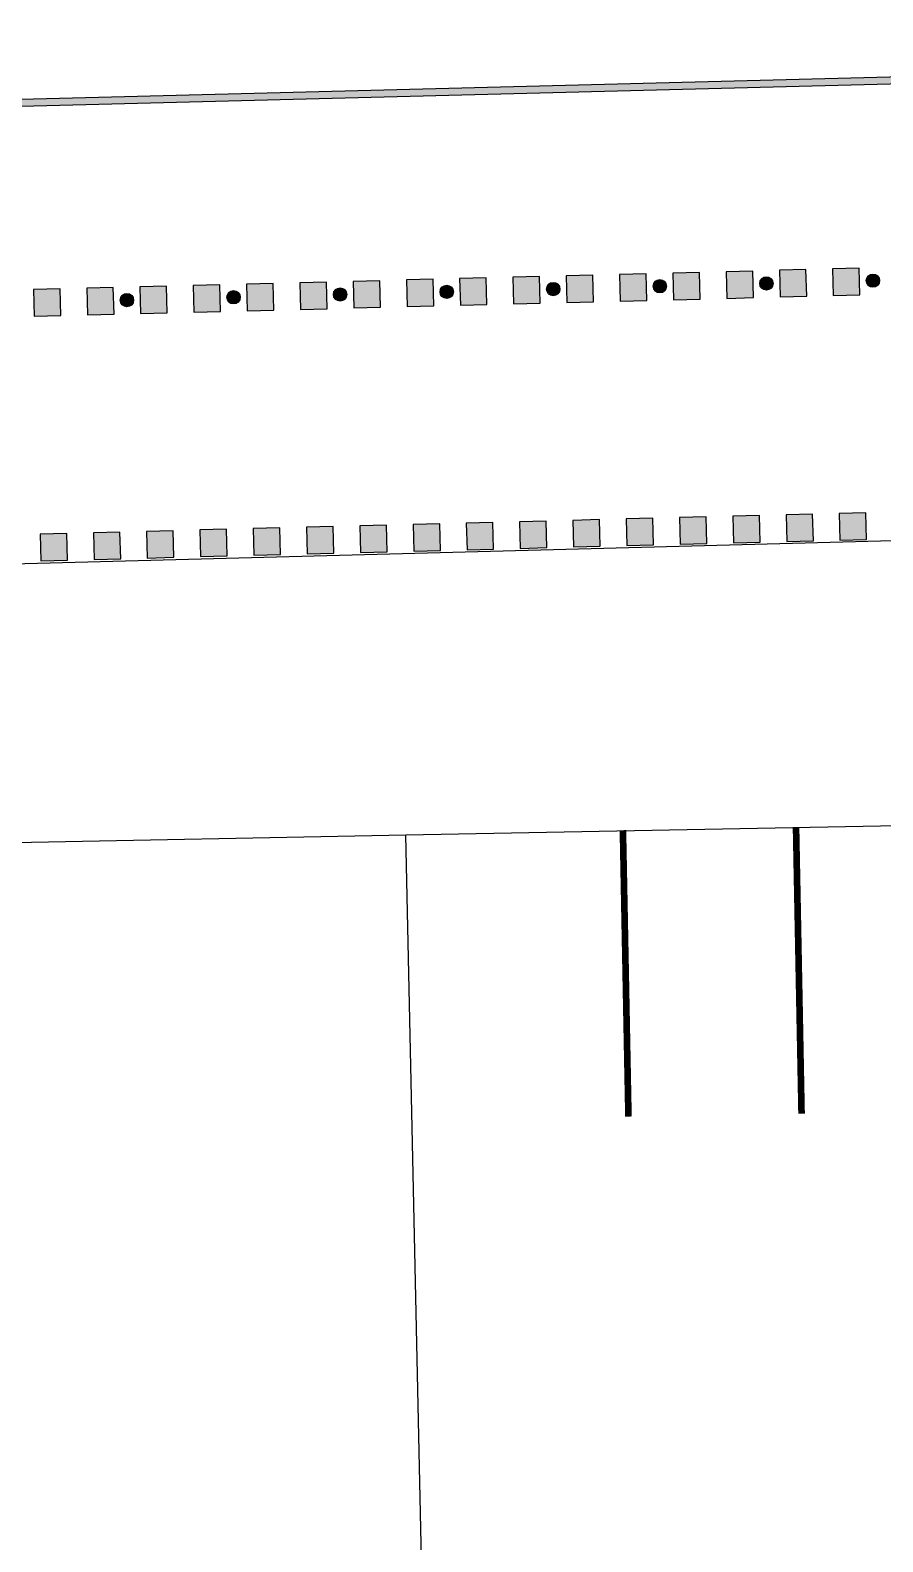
# Model space of a CAD drawing. Header units: metres. Extents: x 668617 to 675126, y 2286318 to 2293677.
# Drawn here: x 670013.17 to 670025.96, y 2287209.46 to 2287232.15 of the extents above; entities that cross this region are included whole.
import ezdxf

# ---------------------------------------------------------------- set-up
doc = ezdxf.new("R2010")
doc.units = ezdxf.units.M
doc.header["$MEASUREMENT"] = 0
for name, color, linetype in [('DMTG-B-CuadrosVerdes', 94, 'Continuous'), ('DMTG-M-VIALETON', 92, 'Continuous'), ('DMTG-PB-BANQUETAS', 251, 'Continuous'), ('DMTG-PB-LOTIFICACION', 253, 'Continuous'), ('DMTG-SH-LINEA BLANCA', 252, 'Continuous'), ('DMTG-SH-LINEA DISCONTINUA', 252, 'Continuous')]:
    doc.layers.add(name, color=color, linetype=linetype)

# ---------------------------------------------------------------- blocks, each defined once
blk = doc.blocks.new('*U181')
h = blk.add_hatch(color=256)
h.dxf.hatch_style = 1
h.paths.add_polyline_path([(27.995, 3.672), (28.395, 3.672), (28.395, 4.072), (27.995, 4.072)])
h = blk.add_hatch(color=256)
h.dxf.hatch_style = 1
h.paths.add_polyline_path([(27.995, 3.672), (28.395, 3.672), (28.395, 4.072), (27.995, 4.072)])
h = blk.add_hatch(color=256)
h.dxf.hatch_style = 1
h.paths.add_polyline_path([(28.795, 3.672), (29.195, 3.672), (29.195, 4.072), (28.795, 4.072)])
h = blk.add_hatch(color=256)
h.dxf.hatch_style = 1
h.paths.add_polyline_path([(28.795, 3.672), (29.195, 3.672), (29.195, 4.072), (28.795, 4.072)])
h = blk.add_hatch(color=256)
h.dxf.hatch_style = 1
h.paths.add_polyline_path([(29.595, 3.672), (29.995, 3.672), (29.995, 4.072), (29.595, 4.072)])
h = blk.add_hatch(color=256)
h.dxf.hatch_style = 1
h.paths.add_polyline_path([(29.595, 3.672), (29.995, 3.672), (29.995, 4.072), (29.595, 4.072)])
h = blk.add_hatch(color=256)
h.dxf.hatch_style = 1
h.paths.add_polyline_path([(30.395, 3.672), (30.795, 3.672), (30.795, 4.072), (30.395, 4.072)])
h = blk.add_hatch(color=256)
h.dxf.hatch_style = 1
h.paths.add_polyline_path([(30.395, 3.672), (30.795, 3.672), (30.795, 4.072), (30.395, 4.072)])
h = blk.add_hatch(color=256)
h.dxf.hatch_style = 1
h.paths.add_polyline_path([(31.195, 3.672), (31.595, 3.672), (31.595, 4.072), (31.195, 4.072)])
h = blk.add_hatch(color=256)
h.dxf.hatch_style = 1
h.paths.add_polyline_path([(31.195, 3.672), (31.595, 3.672), (31.595, 4.072), (31.195, 4.072)])
h = blk.add_hatch(color=256)
h.dxf.hatch_style = 1
h.paths.add_polyline_path([(31.995, 3.672), (32.395, 3.672), (32.395, 4.072), (31.995, 4.072)])
h = blk.add_hatch(color=256)
h.dxf.hatch_style = 1
h.paths.add_polyline_path([(31.995, 3.672), (32.395, 3.672), (32.395, 4.072), (31.995, 4.072)])
h = blk.add_hatch(color=256)
h.dxf.hatch_style = 1
h.paths.add_polyline_path([(32.795, 3.672), (33.195, 3.672), (33.195, 4.072), (32.795, 4.072)])
h = blk.add_hatch(color=256)
h.dxf.hatch_style = 1
h.paths.add_polyline_path([(32.795, 3.672), (33.195, 3.672), (33.195, 4.072), (32.795, 4.072)])
h = blk.add_hatch(color=256)
h.dxf.hatch_style = 1
h.paths.add_polyline_path([(33.595, 3.672), (33.995, 3.672), (33.995, 4.072), (33.595, 4.072)])
h = blk.add_hatch(color=256)
h.dxf.hatch_style = 1
h.paths.add_polyline_path([(33.595, 3.672), (33.995, 3.672), (33.995, 4.072), (33.595, 4.072)])
h = blk.add_hatch(color=256)
h.dxf.hatch_style = 1
h.paths.add_polyline_path([(34.395, 3.672), (34.795, 3.672), (34.795, 4.072), (34.395, 4.072)])
h = blk.add_hatch(color=256)
h.dxf.hatch_style = 1
h.paths.add_polyline_path([(34.395, 3.672), (34.795, 3.672), (34.795, 4.072), (34.395, 4.072)])
h = blk.add_hatch(color=256)
h.dxf.hatch_style = 1
h.paths.add_polyline_path([(35.195, 3.672), (35.595, 3.672), (35.595, 4.072), (35.195, 4.072)])
h = blk.add_hatch(color=256)
h.dxf.hatch_style = 1
h.paths.add_polyline_path([(35.195, 3.672), (35.595, 3.672), (35.595, 4.072), (35.195, 4.072)])
h = blk.add_hatch(color=256)
h.dxf.hatch_style = 1
h.paths.add_polyline_path([(35.995, 3.672), (36.395, 3.672), (36.395, 4.072), (35.995, 4.072)])
h = blk.add_hatch(color=256)
h.dxf.hatch_style = 1
h.paths.add_polyline_path([(35.995, 3.672), (36.395, 3.672), (36.395, 4.072), (35.995, 4.072)])
h = blk.add_hatch(color=256)
h.dxf.hatch_style = 1
h.paths.add_polyline_path([(36.795, 3.672), (37.195, 3.672), (37.195, 4.072), (36.795, 4.072)])
h = blk.add_hatch(color=256)
h.dxf.hatch_style = 1
h.paths.add_polyline_path([(36.795, 3.672), (37.195, 3.672), (37.195, 4.072), (36.795, 4.072)])
h = blk.add_hatch(color=256)
h.dxf.hatch_style = 1
h.paths.add_polyline_path([(37.595, 3.672), (37.995, 3.672), (37.995, 4.072), (37.595, 4.072)])
h = blk.add_hatch(color=256)
h.dxf.hatch_style = 1
h.paths.add_polyline_path([(37.595, 3.672), (37.995, 3.672), (37.995, 4.072), (37.595, 4.072)])
h = blk.add_hatch(color=256)
h.dxf.hatch_style = 1
h.paths.add_polyline_path([(38.395, 3.672), (38.795, 3.672), (38.795, 4.072), (38.395, 4.072)])
h = blk.add_hatch(color=256)
h.dxf.hatch_style = 1
h.paths.add_polyline_path([(38.395, 3.672), (38.795, 3.672), (38.795, 4.072), (38.395, 4.072)])
h = blk.add_hatch(color=256)
h.dxf.hatch_style = 1
h.paths.add_polyline_path([(39.195, 3.672), (39.595, 3.672), (39.595, 4.072), (39.195, 4.072)])
h = blk.add_hatch(color=256)
h.dxf.hatch_style = 1
h.paths.add_polyline_path([(39.195, 3.672), (39.595, 3.672), (39.595, 4.072), (39.195, 4.072)])
h = blk.add_hatch(color=256)
h.dxf.hatch_style = 1
h.paths.add_polyline_path([(39.995, 3.672), (40.395, 3.672), (40.395, 4.072), (39.995, 4.072)])
h = blk.add_hatch(color=256)
h.dxf.hatch_style = 1
h.paths.add_polyline_path([(39.995, 3.672), (40.395, 3.672), (40.395, 4.072), (39.995, 4.072)])
h = blk.add_hatch(color=256)
h.dxf.hatch_style = 1
h.paths.add_polyline_path([(28, 0), (28.4, 0), (28.4, 0.4), (28, 0.4)])
h = blk.add_hatch(color=256)
h.dxf.hatch_style = 1
h.paths.add_polyline_path([(28, 0), (28.4, 0), (28.4, 0.4), (28, 0.4)])
h = blk.add_hatch(color=256)
h.dxf.hatch_style = 1
h.paths.add_polyline_path([(28.8, 0), (29.2, 0), (29.2, 0.4), (28.8, 0.4)])
h = blk.add_hatch(color=256)
h.dxf.hatch_style = 1
h.paths.add_polyline_path([(28.8, 0), (29.2, 0), (29.2, 0.4), (28.8, 0.4)])
h = blk.add_hatch(color=256)
h.dxf.hatch_style = 1
h.paths.add_polyline_path([(29.6, 0), (30, 0), (30, 0.4), (29.6, 0.4)])
h = blk.add_hatch(color=256)
h.dxf.hatch_style = 1
h.paths.add_polyline_path([(29.6, 0), (30, 0), (30, 0.4), (29.6, 0.4)])
h = blk.add_hatch(color=256)
h.dxf.hatch_style = 1
h.paths.add_polyline_path([(30.4, 0), (30.8, 0), (30.8, 0.4), (30.4, 0.4)])
h = blk.add_hatch(color=256)
h.dxf.hatch_style = 1
h.paths.add_polyline_path([(30.4, 0), (30.8, 0), (30.8, 0.4), (30.4, 0.4)])
h = blk.add_hatch(color=256)
h.dxf.hatch_style = 1
h.paths.add_polyline_path([(31.2, 0), (31.6, 0), (31.6, 0.4), (31.2, 0.4)])
h = blk.add_hatch(color=256)
h.dxf.hatch_style = 1
h.paths.add_polyline_path([(31.2, 0), (31.6, 0), (31.6, 0.4), (31.2, 0.4)])
h = blk.add_hatch(color=256)
h.dxf.hatch_style = 1
h.paths.add_polyline_path([(32, 0), (32.4, 0), (32.4, 0.4), (32, 0.4)])
h = blk.add_hatch(color=256)
h.dxf.hatch_style = 1
h.paths.add_polyline_path([(32, 0), (32.4, 0), (32.4, 0.4), (32, 0.4)])
h = blk.add_hatch(color=256)
h.dxf.hatch_style = 1
h.paths.add_polyline_path([(32.8, 0), (33.2, 0), (33.2, 0.4), (32.8, 0.4)])
h = blk.add_hatch(color=256)
h.dxf.hatch_style = 1
h.paths.add_polyline_path([(32.8, 0), (33.2, 0), (33.2, 0.4), (32.8, 0.4)])
h = blk.add_hatch(color=256)
h.dxf.hatch_style = 1
h.paths.add_polyline_path([(33.6, 0), (34, 0), (34, 0.4), (33.6, 0.4)])
h = blk.add_hatch(color=256)
h.dxf.hatch_style = 1
h.paths.add_polyline_path([(33.6, 0), (34, 0), (34, 0.4), (33.6, 0.4)])
h = blk.add_hatch(color=256)
h.dxf.hatch_style = 1
h.paths.add_polyline_path([(34.4, 0), (34.8, 0), (34.8, 0.4), (34.4, 0.4)])
h = blk.add_hatch(color=256)
h.dxf.hatch_style = 1
h.paths.add_polyline_path([(34.4, 0), (34.8, 0), (34.8, 0.4), (34.4, 0.4)])
h = blk.add_hatch(color=256)
h.dxf.hatch_style = 1
h.paths.add_polyline_path([(35.2, 0), (35.6, 0), (35.6, 0.4), (35.2, 0.4)])
h = blk.add_hatch(color=256)
h.dxf.hatch_style = 1
h.paths.add_polyline_path([(35.2, 0), (35.6, 0), (35.6, 0.4), (35.2, 0.4)])
h = blk.add_hatch(color=256)
h.dxf.hatch_style = 1
h.paths.add_polyline_path([(36, 0), (36.4, 0), (36.4, 0.4), (36, 0.4)])
h = blk.add_hatch(color=256)
h.dxf.hatch_style = 1
h.paths.add_polyline_path([(36, 0), (36.4, 0), (36.4, 0.4), (36, 0.4)])
h = blk.add_hatch(color=256)
h.dxf.hatch_style = 1
h.paths.add_polyline_path([(36.8, 0), (37.2, 0), (37.2, 0.4), (36.8, 0.4)])
h = blk.add_hatch(color=256)
h.dxf.hatch_style = 1
h.paths.add_polyline_path([(36.8, 0), (37.2, 0), (37.2, 0.4), (36.8, 0.4)])
h = blk.add_hatch(color=256)
h.dxf.hatch_style = 1
h.paths.add_polyline_path([(37.6, 0), (38, 0), (38, 0.4), (37.6, 0.4)])
h = blk.add_hatch(color=256)
h.dxf.hatch_style = 1
h.paths.add_polyline_path([(37.6, 0), (38, 0), (38, 0.4), (37.6, 0.4)])
h = blk.add_hatch(color=256)
h.dxf.hatch_style = 1
h.paths.add_polyline_path([(38.4, 0), (38.8, 0), (38.8, 0.4), (38.4, 0.4)])
h = blk.add_hatch(color=256)
h.dxf.hatch_style = 1
h.paths.add_polyline_path([(38.4, 0), (38.8, 0), (38.8, 0.4), (38.4, 0.4)])
h = blk.add_hatch(color=256)
h.dxf.hatch_style = 1
h.paths.add_polyline_path([(39.2, 0), (39.6, 0), (39.6, 0.4), (39.2, 0.4)])
h = blk.add_hatch(color=256)
h.dxf.hatch_style = 1
h.paths.add_polyline_path([(39.2, 0), (39.6, 0), (39.6, 0.4), (39.2, 0.4)])
h = blk.add_hatch(color=256)
h.dxf.hatch_style = 1
h.paths.add_polyline_path([(40, 0), (40.4, 0), (40.4, 0.4), (40, 0.4)])
h = blk.add_hatch(color=256)
h.dxf.hatch_style = 1
h.paths.add_polyline_path([(40, 0), (40.4, 0), (40.4, 0.4), (40, 0.4)])
for points in [[(27.995, 3.672), (28.395, 3.672), (28.395, 4.072), (27.995, 4.072)], [(27.995, 3.672), (28.395, 3.672), (28.395, 4.072), (27.995, 4.072)], [(28.795, 3.672), (29.195, 3.672), (29.195, 4.072), (28.795, 4.072)], [(28.795, 3.672), (29.195, 3.672), (29.195, 4.072), (28.795, 4.072)], [(29.595, 3.672), (29.995, 3.672), (29.995, 4.072), (29.595, 4.072)], [(29.595, 3.672), (29.995, 3.672), (29.995, 4.072), (29.595, 4.072)], [(30.395, 3.672), (30.795, 3.672), (30.795, 4.072), (30.395, 4.072)], [(30.395, 3.672), (30.795, 3.672), (30.795, 4.072), (30.395, 4.072)], [(31.195, 3.672), (31.595, 3.672), (31.595, 4.072), (31.195, 4.072)], [(31.195, 3.672), (31.595, 3.672), (31.595, 4.072), (31.195, 4.072)], [(31.995, 3.672), (32.395, 3.672), (32.395, 4.072), (31.995, 4.072)], [(31.995, 3.672), (32.395, 3.672), (32.395, 4.072), (31.995, 4.072)], [(32.795, 3.672), (33.195, 3.672), (33.195, 4.072), (32.795, 4.072)], [(32.795, 3.672), (33.195, 3.672), (33.195, 4.072), (32.795, 4.072)], [(33.595, 3.672), (33.995, 3.672), (33.995, 4.072), (33.595, 4.072)], [(33.595, 3.672), (33.995, 3.672), (33.995, 4.072), (33.595, 4.072)], [(34.395, 3.672), (34.795, 3.672), (34.795, 4.072), (34.395, 4.072)], [(34.395, 3.672), (34.795, 3.672), (34.795, 4.072), (34.395, 4.072)], [(35.195, 3.672), (35.595, 3.672), (35.595, 4.072), (35.195, 4.072)], [(35.195, 3.672), (35.595, 3.672), (35.595, 4.072), (35.195, 4.072)], [(35.995, 3.672), (36.395, 3.672), (36.395, 4.072), (35.995, 4.072)], [(35.995, 3.672), (36.395, 3.672), (36.395, 4.072), (35.995, 4.072)], [(36.795, 3.672), (37.195, 3.672), (37.195, 4.072), (36.795, 4.072)], [(36.795, 3.672), (37.195, 3.672), (37.195, 4.072), (36.795, 4.072)], [(37.595, 3.672), (37.995, 3.672), (37.995, 4.072), (37.595, 4.072)], [(37.595, 3.672), (37.995, 3.672), (37.995, 4.072), (37.595, 4.072)], [(38.395, 3.672), (38.795, 3.672), (38.795, 4.072), (38.395, 4.072)], [(38.395, 3.672), (38.795, 3.672), (38.795, 4.072), (38.395, 4.072)], [(39.195, 3.672), (39.595, 3.672), (39.595, 4.072), (39.195, 4.072)], [(39.195, 3.672), (39.595, 3.672), (39.595, 4.072), (39.195, 4.072)], [(39.995, 3.672), (40.395, 3.672), (40.395, 4.072), (39.995, 4.072)], [(39.995, 3.672), (40.395, 3.672), (40.395, 4.072), (39.995, 4.072)], [(28, 0), (28.4, 0), (28.4, 0.4), (28, 0.4)], [(28, 0), (28.4, 0), (28.4, 0.4), (28, 0.4)], [(28.8, 0), (29.2, 0), (29.2, 0.4), (28.8, 0.4)], [(28.8, 0), (29.2, 0), (29.2, 0.4), (28.8, 0.4)], [(29.6, 0), (30, 0), (30, 0.4), (29.6, 0.4)], [(29.6, 0), (30, 0), (30, 0.4), (29.6, 0.4)], [(30.4, 0), (30.8, 0), (30.8, 0.4), (30.4, 0.4)], [(30.4, 0), (30.8, 0), (30.8, 0.4), (30.4, 0.4)], [(31.2, 0), (31.6, 0), (31.6, 0.4), (31.2, 0.4)], [(31.2, 0), (31.6, 0), (31.6, 0.4), (31.2, 0.4)], [(32, 0), (32.4, 0), (32.4, 0.4), (32, 0.4)], [(32, 0), (32.4, 0), (32.4, 0.4), (32, 0.4)], [(32.8, 0), (33.2, 0), (33.2, 0.4), (32.8, 0.4)], [(32.8, 0), (33.2, 0), (33.2, 0.4), (32.8, 0.4)], [(33.6, 0), (34, 0), (34, 0.4), (33.6, 0.4)], [(33.6, 0), (34, 0), (34, 0.4), (33.6, 0.4)], [(34.4, 0), (34.8, 0), (34.8, 0.4), (34.4, 0.4)], [(34.4, 0), (34.8, 0), (34.8, 0.4), (34.4, 0.4)], [(35.2, 0), (35.6, 0), (35.6, 0.4), (35.2, 0.4)], [(35.2, 0), (35.6, 0), (35.6, 0.4), (35.2, 0.4)], [(36, 0), (36.4, 0), (36.4, 0.4), (36, 0.4)], [(36, 0), (36.4, 0), (36.4, 0.4), (36, 0.4)], [(36.8, 0), (37.2, 0), (37.2, 0.4), (36.8, 0.4)], [(36.8, 0), (37.2, 0), (37.2, 0.4), (36.8, 0.4)], [(37.6, 0), (38, 0), (38, 0.4), (37.6, 0.4)], [(37.6, 0), (38, 0), (38, 0.4), (37.6, 0.4)], [(38.4, 0), (38.8, 0), (38.8, 0.4), (38.4, 0.4)], [(38.4, 0), (38.8, 0), (38.8, 0.4), (38.4, 0.4)], [(39.2, 0), (39.6, 0), (39.6, 0.4), (39.2, 0.4)], [(39.2, 0), (39.6, 0), (39.6, 0.4), (39.2, 0.4)], [(40, 0), (40.4, 0), (40.4, 0.4), (40, 0.4)], [(40, 0), (40.4, 0), (40.4, 0.4), (40, 0.4)]]:
    blk.add_lwpolyline(points, close=True)
blk = doc.blocks.new('*U156')
blk.add_hatch(color=252).paths.add_polyline_path([(0.001, -0.05), (44.99, 1.032), (44.988, 1.132), (-0.001, 0.05)])
blk.add_lwpolyline([(0.001, -0.05), (44.99, 1.032), (44.988, 1.132), (-0.001, 0.05)], close=True)
blk = doc.blocks.new('*U182')
at = {"true_color": 0x58ba48}
h = blk.add_hatch(color=85, dxfattribs=at)
h.dxf.hatch_style = 1
h.paths.add_polyline_path([(14.564, 11.513, 1), (14.664, 11.513, 1)], flags=0)
h.paths.add_polyline_path([(14.563, 11.581), (14.552, 11.592, 0.062746), (14.535, 11.574), (14.546, 11.563, 0.413879), (14.563, 11.563, 0.414549)], flags=17)
h.paths.add_polyline_path([(14.561, 11.572, -1), (14.548, 11.572, -1)], flags=16)
h.paths.add_polyline_path([(14.564, 11.513, 1), (14.664, 11.513, 1)], flags=16)
h.paths.add_polyline_path([(14.675, 11.592), (14.664, 11.581, 0.413879), (14.664, 11.563, 0.414549), (14.682, 11.563), (14.693, 11.574, 0.062746)], flags=17)
h.paths.add_polyline_path([(14.679, 11.572, -1), (14.667, 11.572, -1)], flags=16)
h.paths.add_polyline_path([(14.693, 11.452), (14.682, 11.462, 0.413879), (14.664, 11.462, 0.414549), (14.664, 11.445), (14.675, 11.434, 0.062746)], flags=17)
h.paths.add_polyline_path([(14.667, 11.453, -1), (14.679, 11.453, -1)], flags=16)
h.paths.add_polyline_path([(14.563, 11.462, 0.414549), (14.546, 11.462), (14.535, 11.452, 0.062746), (14.552, 11.434), (14.563, 11.445, 0.413879)], flags=17)
h.paths.add_polyline_path([(14.548, 11.453, -1), (14.561, 11.453, -1)], flags=16)
h.paths.add_polyline_path([(14.693, 11.574), (14.682, 11.563, -0.414549), (14.664, 11.563, -0.413879), (14.664, 11.581), (14.675, 11.592, 0.342564), (14.552, 11.592), (14.563, 11.581, -0.414549), (14.563, 11.563, -0.413879), (14.546, 11.563), (14.535, 11.574, 0.166532), (14.514, 11.513, 0.166532), (14.535, 11.452), (14.546, 11.462, -0.414549), (14.563, 11.462, -0.413879), (14.563, 11.445), (14.552, 11.434, 0.342564), (14.675, 11.434), (14.664, 11.445, -0.414549), (14.664, 11.462, -0.413879), (14.682, 11.462), (14.693, 11.452, 0.166532), (14.714, 11.513, 0.166532)])
h.paths.add_polyline_path([(14.664, 11.513, -1), (14.564, 11.513, -1)], flags=0)
h.paths.add_polyline_path([(14.643, 11.568, 0.245947), (14.585, 11.568), (14.573, 11.59, -0.245947), (14.654, 11.59)], flags=16)
h.paths.add_polyline_path([(14.643, 11.457), (14.654, 11.435, -0.245947), (14.573, 11.435), (14.585, 11.457, 0.245947)], flags=16)
at = {"true_color": 0xc7c8ca}
h = blk.add_hatch(color=9, dxfattribs=at)
h.dxf.hatch_style = 1
h.paths.add_polyline_path([(14.654, 11.59, 0.245947), (14.573, 11.59), (14.585, 11.568, -0.245947), (14.643, 11.568)])
h.paths.add_polyline_path([(14.654, 11.435), (14.643, 11.457, -0.245947), (14.585, 11.457), (14.573, 11.435, 0.245947)])
at = {"true_color": 0x58ba48}
h = blk.add_hatch(color=85, dxfattribs=at)
h.dxf.hatch_style = 1
h.paths.add_polyline_path([(16.164, 11.513, 1), (16.264, 11.513, 1)], flags=0)
h.paths.add_polyline_path([(16.163, 11.581), (16.152, 11.592, 0.062746), (16.135, 11.574), (16.146, 11.563, 0.413879), (16.163, 11.563, 0.414549)], flags=17)
h.paths.add_polyline_path([(16.161, 11.572, -1), (16.148, 11.572, -1)], flags=16)
h.paths.add_polyline_path([(16.164, 11.513, 1), (16.264, 11.513, 1)], flags=16)
h.paths.add_polyline_path([(16.275, 11.592), (16.264, 11.581, 0.413879), (16.264, 11.563, 0.414549), (16.282, 11.563), (16.293, 11.574, 0.062746)], flags=17)
h.paths.add_polyline_path([(16.279, 11.572, -1), (16.267, 11.572, -1)], flags=16)
h.paths.add_polyline_path([(16.293, 11.451), (16.282, 11.462, 0.413879), (16.264, 11.462, 0.414549), (16.264, 11.444), (16.275, 11.434, 0.062746)], flags=17)
h.paths.add_polyline_path([(16.267, 11.453, -1), (16.279, 11.453, -1)], flags=16)
h.paths.add_polyline_path([(16.163, 11.462, 0.414549), (16.146, 11.462), (16.135, 11.451, 0.062746), (16.152, 11.434), (16.163, 11.444, 0.413879)], flags=17)
h.paths.add_polyline_path([(16.148, 11.453, -1), (16.161, 11.453, -1)], flags=16)
h.paths.add_polyline_path([(16.293, 11.574), (16.282, 11.563, -0.414549), (16.264, 11.563, -0.413879), (16.264, 11.581), (16.275, 11.592, 0.342564), (16.152, 11.592), (16.163, 11.581, -0.414549), (16.163, 11.563, -0.413879), (16.146, 11.563), (16.135, 11.574, 0.166532), (16.114, 11.513, 0.166532), (16.135, 11.451), (16.146, 11.462, -0.414549), (16.163, 11.462, -0.413879), (16.163, 11.444), (16.152, 11.434, 0.342564), (16.275, 11.434), (16.264, 11.444, -0.414549), (16.264, 11.462, -0.413879), (16.282, 11.462), (16.293, 11.451, 0.166532), (16.314, 11.513, 0.166532)])
h.paths.add_polyline_path([(16.264, 11.513, -1), (16.164, 11.513, -1)], flags=0)
h.paths.add_polyline_path([(16.243, 11.568, 0.245947), (16.185, 11.568), (16.173, 11.59, -0.245947), (16.254, 11.59)], flags=16)
h.paths.add_polyline_path([(16.243, 11.457), (16.254, 11.435, -0.245947), (16.173, 11.435), (16.185, 11.457, 0.245947)], flags=16)
at = {"true_color": 0xc7c8ca}
h = blk.add_hatch(color=9, dxfattribs=at)
h.dxf.hatch_style = 1
h.paths.add_polyline_path([(16.254, 11.59, 0.245947), (16.173, 11.59), (16.185, 11.568, -0.245947), (16.243, 11.568)])
h.paths.add_polyline_path([(16.254, 11.435), (16.243, 11.457, -0.245947), (16.185, 11.457), (16.173, 11.435, 0.245947)])
at = {"true_color": 0x58ba48}
h = blk.add_hatch(color=85, dxfattribs=at)
h.dxf.hatch_style = 1
h.paths.add_polyline_path([(17.764, 11.513, 1), (17.864, 11.513, 1)], flags=0)
h.paths.add_polyline_path([(17.763, 11.581), (17.752, 11.592, 0.062746), (17.735, 11.574), (17.746, 11.563, 0.413879), (17.763, 11.563, 0.414549)], flags=17)
h.paths.add_polyline_path([(17.761, 11.572, -1), (17.748, 11.572, -1)], flags=16)
h.paths.add_polyline_path([(17.764, 11.513, 1), (17.864, 11.513, 1)], flags=16)
h.paths.add_polyline_path([(17.875, 11.592), (17.864, 11.581, 0.413879), (17.864, 11.563, 0.414549), (17.882, 11.563), (17.893, 11.574, 0.062746)], flags=17)
h.paths.add_polyline_path([(17.879, 11.572, -1), (17.867, 11.572, -1)], flags=16)
h.paths.add_polyline_path([(17.893, 11.451), (17.882, 11.462, 0.413879), (17.864, 11.462, 0.414549), (17.864, 11.444), (17.875, 11.434, 0.062746)], flags=17)
h.paths.add_polyline_path([(17.867, 11.453, -1), (17.879, 11.453, -1)], flags=16)
h.paths.add_polyline_path([(17.763, 11.462, 0.414549), (17.746, 11.462), (17.735, 11.451, 0.062746), (17.752, 11.434), (17.763, 11.444, 0.413879)], flags=17)
h.paths.add_polyline_path([(17.748, 11.453, -1), (17.761, 11.453, -1)], flags=16)
h.paths.add_polyline_path([(17.893, 11.574), (17.882, 11.563, -0.414549), (17.864, 11.563, -0.413879), (17.864, 11.581), (17.875, 11.592, 0.342564), (17.752, 11.592), (17.763, 11.581, -0.414549), (17.763, 11.563, -0.413879), (17.746, 11.563), (17.735, 11.574, 0.166532), (17.714, 11.513, 0.166532), (17.735, 11.451), (17.746, 11.462, -0.414549), (17.763, 11.462, -0.413879), (17.763, 11.444), (17.752, 11.434, 0.342564), (17.875, 11.434), (17.864, 11.444, -0.414549), (17.864, 11.462, -0.413879), (17.882, 11.462), (17.893, 11.451, 0.166532), (17.914, 11.513, 0.166532)])
h.paths.add_polyline_path([(17.864, 11.513, -1), (17.764, 11.513, -1)], flags=0)
h.paths.add_polyline_path([(17.843, 11.568, 0.245947), (17.785, 11.568), (17.773, 11.59, -0.245947), (17.854, 11.59)], flags=16)
h.paths.add_polyline_path([(17.843, 11.457), (17.854, 11.435, -0.245947), (17.773, 11.435), (17.785, 11.457, 0.245947)], flags=16)
at = {"true_color": 0xc7c8ca}
h = blk.add_hatch(color=9, dxfattribs=at)
h.dxf.hatch_style = 1
h.paths.add_polyline_path([(17.854, 11.59, 0.245947), (17.773, 11.59), (17.785, 11.568, -0.245947), (17.843, 11.568)])
h.paths.add_polyline_path([(17.854, 11.435), (17.843, 11.457, -0.245947), (17.785, 11.457), (17.773, 11.435, 0.245947)])
at = {"true_color": 0x58ba48}
h = blk.add_hatch(color=85, dxfattribs=at)
h.dxf.hatch_style = 1
h.paths.add_polyline_path([(19.364, 11.512, 1), (19.464, 11.512, 1)], flags=0)
h.paths.add_polyline_path([(19.363, 11.581), (19.352, 11.591, 0.062746), (19.335, 11.574), (19.346, 11.563, 0.413879), (19.363, 11.563, 0.414549)], flags=17)
h.paths.add_polyline_path([(19.361, 11.572, -1), (19.348, 11.572, -1)], flags=16)
h.paths.add_polyline_path([(19.364, 11.512, 1), (19.464, 11.512, 1)], flags=16)
h.paths.add_polyline_path([(19.475, 11.591), (19.464, 11.581, 0.413879), (19.464, 11.563, 0.414549), (19.482, 11.563), (19.493, 11.574, 0.062746)], flags=17)
h.paths.add_polyline_path([(19.479, 11.572, -1), (19.467, 11.572, -1)], flags=16)
h.paths.add_polyline_path([(19.493, 11.451), (19.482, 11.462, 0.413879), (19.464, 11.462, 0.414549), (19.464, 11.444), (19.475, 11.433, 0.062746)], flags=17)
h.paths.add_polyline_path([(19.467, 11.453, -1), (19.479, 11.453, -1)], flags=16)
h.paths.add_polyline_path([(19.363, 11.462, 0.414549), (19.346, 11.462), (19.335, 11.451, 0.062746), (19.352, 11.433), (19.363, 11.444, 0.413879)], flags=17)
h.paths.add_polyline_path([(19.348, 11.453, -1), (19.361, 11.453, -1)], flags=16)
h.paths.add_polyline_path([(19.493, 11.574), (19.482, 11.563, -0.414549), (19.464, 11.563, -0.413879), (19.464, 11.581), (19.475, 11.591, 0.342564), (19.352, 11.591), (19.363, 11.581, -0.414549), (19.363, 11.563, -0.413879), (19.346, 11.563), (19.335, 11.574, 0.166532), (19.314, 11.512, 0.166532), (19.335, 11.451), (19.346, 11.462, -0.414549), (19.363, 11.462, -0.413879), (19.363, 11.444), (19.352, 11.433, 0.342564), (19.475, 11.433), (19.464, 11.444, -0.414549), (19.464, 11.462, -0.413879), (19.482, 11.462), (19.493, 11.451, 0.166532), (19.514, 11.512, 0.166532)])
h.paths.add_polyline_path([(19.464, 11.512, -1), (19.364, 11.512, -1)], flags=0)
h.paths.add_polyline_path([(19.443, 11.568, 0.245947), (19.385, 11.568), (19.373, 11.59, -0.245947), (19.454, 11.59)], flags=16)
h.paths.add_polyline_path([(19.443, 11.457), (19.454, 11.435, -0.245947), (19.373, 11.435), (19.385, 11.457, 0.245947)], flags=16)
at = {"true_color": 0xc7c8ca}
h = blk.add_hatch(color=9, dxfattribs=at)
h.dxf.hatch_style = 1
h.paths.add_polyline_path([(19.454, 11.59, 0.245947), (19.373, 11.59), (19.385, 11.568, -0.245947), (19.443, 11.568)])
h.paths.add_polyline_path([(19.454, 11.435), (19.443, 11.457, -0.245947), (19.385, 11.457), (19.373, 11.435, 0.245947)])
at = {"true_color": 0x58ba48}
h = blk.add_hatch(color=85, dxfattribs=at)
h.dxf.hatch_style = 1
h.paths.add_polyline_path([(20.964, 11.512, 1), (21.064, 11.512, 1)], flags=0)
h.paths.add_polyline_path([(20.963, 11.581), (20.952, 11.591, 0.062746), (20.935, 11.574), (20.946, 11.563, 0.413879), (20.963, 11.563, 0.414549)], flags=17)
h.paths.add_polyline_path([(20.961, 11.572, -1), (20.948, 11.572, -1)], flags=16)
h.paths.add_polyline_path([(20.964, 11.512, 1), (21.064, 11.512, 1)], flags=16)
h.paths.add_polyline_path([(21.075, 11.591), (21.064, 11.581, 0.413879), (21.064, 11.563, 0.414549), (21.082, 11.563), (21.093, 11.574, 0.062746)], flags=17)
h.paths.add_polyline_path([(21.079, 11.572, -1), (21.067, 11.572, -1)], flags=16)
h.paths.add_polyline_path([(21.093, 11.451), (21.082, 11.462, 0.413879), (21.064, 11.462, 0.414549), (21.064, 11.444), (21.075, 11.433, 0.062746)], flags=17)
h.paths.add_polyline_path([(21.067, 11.453, -1), (21.079, 11.453, -1)], flags=16)
h.paths.add_polyline_path([(20.963, 11.462, 0.414549), (20.946, 11.462), (20.935, 11.451, 0.062746), (20.952, 11.433), (20.963, 11.444, 0.413879)], flags=17)
h.paths.add_polyline_path([(20.948, 11.453, -1), (20.961, 11.453, -1)], flags=16)
h.paths.add_polyline_path([(21.093, 11.574), (21.082, 11.563, -0.414549), (21.064, 11.563, -0.413879), (21.064, 11.581), (21.075, 11.591, 0.342564), (20.952, 11.591), (20.963, 11.581, -0.414549), (20.963, 11.563, -0.413879), (20.946, 11.563), (20.935, 11.574, 0.166532), (20.914, 11.512, 0.166532), (20.935, 11.451), (20.946, 11.462, -0.414549), (20.963, 11.462, -0.413879), (20.963, 11.444), (20.952, 11.433, 0.342564), (21.075, 11.433), (21.064, 11.444, -0.414549), (21.064, 11.462, -0.413879), (21.082, 11.462), (21.093, 11.451, 0.166532), (21.114, 11.512, 0.166532)])
h.paths.add_polyline_path([(21.064, 11.512, -1), (20.964, 11.512, -1)], flags=0)
h.paths.add_polyline_path([(21.043, 11.568, 0.245947), (20.985, 11.568), (20.973, 11.59, -0.245947), (21.054, 11.59)], flags=16)
h.paths.add_polyline_path([(21.043, 11.457), (21.054, 11.435, -0.245947), (20.973, 11.435), (20.985, 11.457, 0.245947)], flags=16)
at = {"true_color": 0xc7c8ca}
h = blk.add_hatch(color=9, dxfattribs=at)
h.dxf.hatch_style = 1
h.paths.add_polyline_path([(21.054, 11.59, 0.245947), (20.973, 11.59), (20.985, 11.568, -0.245947), (21.043, 11.568)])
h.paths.add_polyline_path([(21.054, 11.435), (21.043, 11.457, -0.245947), (20.985, 11.457), (20.973, 11.435, 0.245947)])
at = {"true_color": 0x58ba48}
h = blk.add_hatch(color=85, dxfattribs=at)
h.dxf.hatch_style = 1
h.paths.add_polyline_path([(22.564, 11.512, 1), (22.664, 11.512, 1)], flags=0)
h.paths.add_polyline_path([(22.563, 11.58), (22.552, 11.591, 0.062746), (22.535, 11.574), (22.546, 11.563, 0.413879), (22.563, 11.563, 0.414549)], flags=17)
h.paths.add_polyline_path([(22.561, 11.572, -1), (22.548, 11.572, -1)], flags=16)
h.paths.add_polyline_path([(22.564, 11.512, 1), (22.664, 11.512, 1)], flags=16)
h.paths.add_polyline_path([(22.675, 11.591), (22.664, 11.58, 0.413879), (22.664, 11.563, 0.414549), (22.682, 11.563), (22.693, 11.574, 0.062746)], flags=17)
h.paths.add_polyline_path([(22.679, 11.572, -1), (22.667, 11.572, -1)], flags=16)
h.paths.add_polyline_path([(22.693, 11.451), (22.682, 11.462, 0.413879), (22.664, 11.462, 0.414549), (22.664, 11.444), (22.675, 11.433, 0.062746)], flags=17)
h.paths.add_polyline_path([(22.667, 11.453, -1), (22.679, 11.453, -1)], flags=16)
h.paths.add_polyline_path([(22.563, 11.462, 0.414549), (22.546, 11.462), (22.535, 11.451, 0.062746), (22.552, 11.433), (22.563, 11.444, 0.413879)], flags=17)
h.paths.add_polyline_path([(22.548, 11.453, -1), (22.561, 11.453, -1)], flags=16)
h.paths.add_polyline_path([(22.693, 11.574), (22.682, 11.563, -0.414549), (22.664, 11.563, -0.413879), (22.664, 11.58), (22.675, 11.591, 0.342564), (22.552, 11.591), (22.563, 11.58, -0.414549), (22.563, 11.563, -0.413879), (22.546, 11.563), (22.535, 11.574, 0.166532), (22.514, 11.512, 0.166532), (22.535, 11.451), (22.546, 11.462, -0.414549), (22.563, 11.462, -0.413879), (22.563, 11.444), (22.552, 11.433, 0.342564), (22.675, 11.433), (22.664, 11.444, -0.414549), (22.664, 11.462, -0.413879), (22.682, 11.462), (22.693, 11.451, 0.166532), (22.714, 11.512, 0.166532)])
h.paths.add_polyline_path([(22.664, 11.512, -1), (22.564, 11.512, -1)], flags=0)
h.paths.add_polyline_path([(22.643, 11.568, 0.245947), (22.585, 11.568), (22.573, 11.59, -0.245947), (22.654, 11.59)], flags=16)
h.paths.add_polyline_path([(22.643, 11.457), (22.654, 11.435, -0.245947), (22.573, 11.435), (22.585, 11.457, 0.245947)], flags=16)
at = {"true_color": 0xc7c8ca}
h = blk.add_hatch(color=9, dxfattribs=at)
h.dxf.hatch_style = 1
h.paths.add_polyline_path([(22.654, 11.59, 0.245947), (22.573, 11.59), (22.585, 11.568, -0.245947), (22.643, 11.568)])
h.paths.add_polyline_path([(22.654, 11.435), (22.643, 11.457, -0.245947), (22.585, 11.457), (22.573, 11.435, 0.245947)])
at = {"true_color": 0x58ba48}
h = blk.add_hatch(color=85, dxfattribs=at)
h.dxf.hatch_style = 1
h.paths.add_polyline_path([(24.164, 11.512, 1), (24.264, 11.512, 1)], flags=0)
h.paths.add_polyline_path([(24.163, 11.58), (24.152, 11.591, 0.062746), (24.135, 11.573), (24.146, 11.563, 0.413879), (24.163, 11.563, 0.414549)], flags=17)
h.paths.add_polyline_path([(24.161, 11.571, -1), (24.148, 11.571, -1)], flags=16)
h.paths.add_polyline_path([(24.164, 11.512, 1), (24.264, 11.512, 1)], flags=16)
h.paths.add_polyline_path([(24.275, 11.591), (24.264, 11.58, 0.413879), (24.264, 11.563, 0.414549), (24.282, 11.563), (24.293, 11.573, 0.062746)], flags=17)
h.paths.add_polyline_path([(24.279, 11.571, -1), (24.267, 11.571, -1)], flags=16)
h.paths.add_polyline_path([(24.293, 11.451), (24.282, 11.462, 0.413879), (24.264, 11.462, 0.414549), (24.264, 11.444), (24.275, 11.433, 0.062746)], flags=17)
h.paths.add_polyline_path([(24.267, 11.453, -1), (24.279, 11.453, -1)], flags=16)
h.paths.add_polyline_path([(24.163, 11.462, 0.414549), (24.146, 11.462), (24.135, 11.451, 0.062746), (24.152, 11.433), (24.163, 11.444, 0.413879)], flags=17)
h.paths.add_polyline_path([(24.148, 11.453, -1), (24.161, 11.453, -1)], flags=16)
h.paths.add_polyline_path([(24.293, 11.573), (24.282, 11.563, -0.414549), (24.264, 11.563, -0.413879), (24.264, 11.58), (24.275, 11.591, 0.342564), (24.152, 11.591), (24.163, 11.58, -0.414549), (24.163, 11.563, -0.413879), (24.146, 11.563), (24.135, 11.573, 0.166532), (24.114, 11.512, 0.166532), (24.135, 11.451), (24.146, 11.462, -0.414549), (24.163, 11.462, -0.413879), (24.163, 11.444), (24.152, 11.433, 0.342564), (24.275, 11.433), (24.264, 11.444, -0.414549), (24.264, 11.462, -0.413879), (24.282, 11.462), (24.293, 11.451, 0.166532), (24.314, 11.512, 0.166532)])
h.paths.add_polyline_path([(24.264, 11.512, -1), (24.164, 11.512, -1)], flags=0)
h.paths.add_polyline_path([(24.243, 11.567, 0.245947), (24.185, 11.567), (24.173, 11.59, -0.245947), (24.254, 11.59)], flags=16)
h.paths.add_polyline_path([(24.243, 11.457), (24.254, 11.435, -0.245947), (24.173, 11.435), (24.185, 11.457, 0.245947)], flags=16)
at = {"true_color": 0xc7c8ca}
h = blk.add_hatch(color=9, dxfattribs=at)
h.dxf.hatch_style = 1
h.paths.add_polyline_path([(24.254, 11.59, 0.245947), (24.173, 11.59), (24.185, 11.567, -0.245947), (24.243, 11.567)])
h.paths.add_polyline_path([(24.254, 11.435), (24.243, 11.457, -0.245947), (24.185, 11.457), (24.173, 11.435, 0.245947)])
at = {"true_color": 0x58ba48}
h = blk.add_hatch(color=85, dxfattribs=at)
h.dxf.hatch_style = 1
h.paths.add_polyline_path([(25.764, 11.512, 1), (25.864, 11.512, 1)], flags=0)
h.paths.add_polyline_path([(25.763, 11.58), (25.752, 11.591, 0.062746), (25.735, 11.573), (25.746, 11.563, 0.413879), (25.763, 11.563, 0.414549)], flags=17)
h.paths.add_polyline_path([(25.761, 11.571, -1), (25.748, 11.571, -1)], flags=16)
h.paths.add_polyline_path([(25.764, 11.512, 1), (25.864, 11.512, 1)], flags=16)
h.paths.add_polyline_path([(25.875, 11.591), (25.864, 11.58, 0.413879), (25.864, 11.563, 0.414549), (25.882, 11.563), (25.893, 11.573, 0.062746)], flags=17)
h.paths.add_polyline_path([(25.879, 11.571, -1), (25.867, 11.571, -1)], flags=16)
h.paths.add_polyline_path([(25.893, 11.451), (25.882, 11.461, 0.413879), (25.864, 11.461, 0.414549), (25.864, 11.444), (25.875, 11.433, 0.062746)], flags=17)
h.paths.add_polyline_path([(25.867, 11.453, -1), (25.879, 11.453, -1)], flags=16)
h.paths.add_polyline_path([(25.763, 11.461, 0.414549), (25.746, 11.461), (25.735, 11.451, 0.062746), (25.752, 11.433), (25.763, 11.444, 0.413879)], flags=17)
h.paths.add_polyline_path([(25.748, 11.453, -1), (25.761, 11.453, -1)], flags=16)
h.paths.add_polyline_path([(25.893, 11.573), (25.882, 11.563, -0.414549), (25.864, 11.563, -0.413879), (25.864, 11.58), (25.875, 11.591, 0.342564), (25.752, 11.591), (25.763, 11.58, -0.414549), (25.763, 11.563, -0.413879), (25.746, 11.563), (25.735, 11.573, 0.166532), (25.714, 11.512, 0.166532), (25.735, 11.451), (25.746, 11.461, -0.414549), (25.763, 11.461, -0.413879), (25.763, 11.444), (25.752, 11.433, 0.342564), (25.875, 11.433), (25.864, 11.444, -0.414549), (25.864, 11.461, -0.413879), (25.882, 11.461), (25.893, 11.451, 0.166532), (25.914, 11.512, 0.166532)])
h.paths.add_polyline_path([(25.864, 11.512, -1), (25.764, 11.512, -1)], flags=0)
h.paths.add_polyline_path([(25.843, 11.567, 0.245947), (25.785, 11.567), (25.773, 11.589, -0.245947), (25.854, 11.589)], flags=16)
h.paths.add_polyline_path([(25.843, 11.457), (25.854, 11.434, -0.245947), (25.773, 11.434), (25.785, 11.457, 0.245947)], flags=16)
at = {"true_color": 0xc7c8ca}
h = blk.add_hatch(color=9, dxfattribs=at)
h.dxf.hatch_style = 1
h.paths.add_polyline_path([(25.854, 11.589, 0.245947), (25.773, 11.589), (25.785, 11.567, -0.245947), (25.843, 11.567)])
h.paths.add_polyline_path([(25.854, 11.434), (25.843, 11.457, -0.245947), (25.785, 11.457), (25.773, 11.434, 0.245947)])
at = {"true_color": 0x58ba48}
h = blk.add_hatch(color=85, dxfattribs=at)
h.dxf.hatch_style = 1
h.paths.add_polyline_path([(14.564, 11.513, 1), (14.664, 11.513, 1)])
h = blk.add_hatch(color=85, dxfattribs=at)
h.dxf.hatch_style = 1
h.paths.add_polyline_path([(16.164, 11.513, 1), (16.264, 11.513, 1)])
h = blk.add_hatch(color=85, dxfattribs=at)
h.dxf.hatch_style = 1
h.paths.add_polyline_path([(17.764, 11.513, 1), (17.864, 11.513, 1)])
h = blk.add_hatch(color=85, dxfattribs=at)
h.dxf.hatch_style = 1
h.paths.add_polyline_path([(19.364, 11.512, 1), (19.464, 11.512, 1)])
h = blk.add_hatch(color=85, dxfattribs=at)
h.dxf.hatch_style = 1
h.paths.add_polyline_path([(20.964, 11.512, 1), (21.064, 11.512, 1)])
h = blk.add_hatch(color=85, dxfattribs=at)
h.dxf.hatch_style = 1
h.paths.add_polyline_path([(22.564, 11.512, 1), (22.664, 11.512, 1)])
h = blk.add_hatch(color=85, dxfattribs=at)
h.dxf.hatch_style = 1
h.paths.add_polyline_path([(24.164, 11.512, 1), (24.264, 11.512, 1)])
h = blk.add_hatch(color=85, dxfattribs=at)
h.dxf.hatch_style = 1
h.paths.add_polyline_path([(25.764, 11.512, 1), (25.864, 11.512, 1)])
at = {"color": 18, "true_color": 0x000000}
for points in [[(14.563, 11.581), (14.552, 11.592, 0.062746), (14.535, 11.574), (14.546, 11.563, 0.413879), (14.563, 11.563, 0.414549)], [(14.654, 11.59), (14.643, 11.568, 0.245947), (14.585, 11.568), (14.573, 11.59, -0.245947)], [(14.664, 11.581), (14.675, 11.592, -0.062746), (14.693, 11.574), (14.682, 11.563, -0.413879), (14.664, 11.563, -0.414549)], [(16.163, 11.581), (16.152, 11.592, 0.062746), (16.135, 11.574), (16.146, 11.563, 0.413879), (16.163, 11.563, 0.414549)], [(16.254, 11.59), (16.243, 11.568, 0.245947), (16.185, 11.568), (16.173, 11.59, -0.245947)], [(16.264, 11.581), (16.275, 11.592, -0.062746), (16.293, 11.574), (16.282, 11.563, -0.413879), (16.264, 11.563, -0.414549)], [(17.763, 11.581), (17.752, 11.592, 0.062746), (17.735, 11.574), (17.746, 11.563, 0.413879), (17.763, 11.563, 0.414549)], [(17.854, 11.59), (17.843, 11.568, 0.245947), (17.785, 11.568), (17.773, 11.59, -0.245947)], [(17.864, 11.581), (17.875, 11.592, -0.062746), (17.893, 11.574), (17.882, 11.563, -0.413879), (17.864, 11.563, -0.414549)], [(19.363, 11.581), (19.352, 11.591, 0.062746), (19.335, 11.574), (19.346, 11.563, 0.413879), (19.363, 11.563, 0.414549)], [(19.454, 11.59), (19.443, 11.568, 0.245947), (19.385, 11.568), (19.373, 11.59, -0.245947)], [(19.464, 11.581), (19.475, 11.591, -0.062746), (19.493, 11.574), (19.482, 11.563, -0.413879), (19.464, 11.563, -0.414549)], [(20.963, 11.581), (20.952, 11.591, 0.062746), (20.935, 11.574), (20.946, 11.563, 0.413879), (20.963, 11.563, 0.414549)], [(21.054, 11.59), (21.043, 11.568, 0.245947), (20.985, 11.568), (20.973, 11.59, -0.245947)], [(21.064, 11.581), (21.075, 11.591, -0.062746), (21.093, 11.574), (21.082, 11.563, -0.413879), (21.064, 11.563, -0.414549)], [(22.563, 11.58), (22.552, 11.591, 0.062746), (22.535, 11.574), (22.546, 11.563, 0.413879), (22.563, 11.563, 0.414549)], [(22.654, 11.59), (22.643, 11.568, 0.245947), (22.585, 11.568), (22.573, 11.59, -0.245947)], [(22.664, 11.58), (22.675, 11.591, -0.062746), (22.693, 11.574), (22.682, 11.563, -0.413879), (22.664, 11.563, -0.414549)], [(24.163, 11.58), (24.152, 11.591, 0.062746), (24.135, 11.573), (24.146, 11.563, 0.413879), (24.163, 11.563, 0.414549)], [(24.254, 11.59), (24.243, 11.567, 0.245947), (24.185, 11.567), (24.173, 11.59, -0.245947)], [(24.264, 11.58), (24.275, 11.591, -0.062746), (24.293, 11.573), (24.282, 11.563, -0.413879), (24.264, 11.563, -0.414549)], [(25.763, 11.58), (25.752, 11.591, 0.062746), (25.735, 11.573), (25.746, 11.563, 0.413879), (25.763, 11.563, 0.414549)], [(25.854, 11.589), (25.843, 11.567, 0.245947), (25.785, 11.567), (25.773, 11.589, -0.245947)], [(25.864, 11.58), (25.875, 11.591, -0.062746), (25.893, 11.573), (25.882, 11.563, -0.413879), (25.864, 11.563, -0.414549)], [(14.563, 11.445), (14.552, 11.434, -0.062746), (14.535, 11.452), (14.546, 11.462, -0.413879), (14.563, 11.462, -0.414549)], [(14.654, 11.435), (14.643, 11.457, -0.245947), (14.585, 11.457), (14.573, 11.435, 0.245947)], [(14.664, 11.445), (14.675, 11.434, 0.062746), (14.693, 11.452), (14.682, 11.462, 0.413879), (14.664, 11.462, 0.414549)], [(16.163, 11.444), (16.152, 11.434, -0.062746), (16.135, 11.451), (16.146, 11.462, -0.413879), (16.163, 11.462, -0.414549)], [(16.254, 11.435), (16.243, 11.457, -0.245947), (16.185, 11.457), (16.173, 11.435, 0.245947)], [(16.264, 11.444), (16.275, 11.434, 0.062746), (16.293, 11.451), (16.282, 11.462, 0.413879), (16.264, 11.462, 0.414549)], [(17.763, 11.444), (17.752, 11.434, -0.062746), (17.735, 11.451), (17.746, 11.462, -0.413879), (17.763, 11.462, -0.414549)], [(17.854, 11.435), (17.843, 11.457, -0.245947), (17.785, 11.457), (17.773, 11.435, 0.245947)], [(17.864, 11.444), (17.875, 11.434, 0.062746), (17.893, 11.451), (17.882, 11.462, 0.413879), (17.864, 11.462, 0.414549)], [(19.363, 11.444), (19.352, 11.433, -0.062746), (19.335, 11.451), (19.346, 11.462, -0.413879), (19.363, 11.462, -0.414549)], [(19.454, 11.435), (19.443, 11.457, -0.245947), (19.385, 11.457), (19.373, 11.435, 0.245947)], [(19.464, 11.444), (19.475, 11.433, 0.062746), (19.493, 11.451), (19.482, 11.462, 0.413879), (19.464, 11.462, 0.414549)], [(20.963, 11.444), (20.952, 11.433, -0.062746), (20.935, 11.451), (20.946, 11.462, -0.413879), (20.963, 11.462, -0.414549)], [(21.054, 11.435), (21.043, 11.457, -0.245947), (20.985, 11.457), (20.973, 11.435, 0.245947)], [(21.064, 11.444), (21.075, 11.433, 0.062746), (21.093, 11.451), (21.082, 11.462, 0.413879), (21.064, 11.462, 0.414549)], [(22.563, 11.444), (22.552, 11.433, -0.062746), (22.535, 11.451), (22.546, 11.462, -0.413879), (22.563, 11.462, -0.414549)], [(22.654, 11.435), (22.643, 11.457, -0.245947), (22.585, 11.457), (22.573, 11.435, 0.245947)], [(22.664, 11.444), (22.675, 11.433, 0.062746), (22.693, 11.451), (22.682, 11.462, 0.413879), (22.664, 11.462, 0.414549)], [(24.163, 11.444), (24.152, 11.433, -0.062746), (24.135, 11.451), (24.146, 11.462, -0.413879), (24.163, 11.462, -0.414549)], [(24.254, 11.435), (24.243, 11.457, -0.245947), (24.185, 11.457), (24.173, 11.435, 0.245947)], [(24.264, 11.444), (24.275, 11.433, 0.062746), (24.293, 11.451), (24.282, 11.462, 0.413879), (24.264, 11.462, 0.414549)], [(25.763, 11.444), (25.752, 11.433, -0.062746), (25.735, 11.451), (25.746, 11.461, -0.413879), (25.763, 11.461, -0.414549)], [(25.854, 11.434), (25.843, 11.457, -0.245947), (25.785, 11.457), (25.773, 11.434, 0.245947)], [(25.864, 11.444), (25.875, 11.433, 0.062746), (25.893, 11.451), (25.882, 11.461, 0.413879), (25.864, 11.461, 0.414549)]]:
    blk.add_lwpolyline(points, format="xyb", close=True, dxfattribs=at)
for points in [[(14.614, 11.413), (14.614, 11.613)], [(16.214, 11.413), (16.214, 11.613)], [(17.814, 11.413), (17.814, 11.613)], [(19.414, 11.412), (19.414, 11.612)], [(21.014, 11.412), (21.014, 11.612)], [(22.614, 11.412), (22.614, 11.612)], [(24.214, 11.412), (24.214, 11.612)], [(25.814, 11.412), (25.814, 11.612)]]:
    blk.add_lwpolyline(points)
for centre, radius in [((14.614, 11.513), 0.1), ((14.554, 11.572), 0.00613), ((14.673, 11.572), 0.00613), ((16.214, 11.513), 0.1), ((16.154, 11.572), 0.00613), ((16.273, 11.572), 0.00613), ((17.814, 11.513), 0.1), ((17.754, 11.572), 0.00613), ((17.873, 11.572), 0.00613), ((19.414, 11.512), 0.1), ((19.354, 11.572), 0.00613), ((19.473, 11.572), 0.00613), ((21.014, 11.512), 0.1), ((20.954, 11.572), 0.00613), ((21.073, 11.572), 0.00613), ((22.614, 11.512), 0.1), ((22.554, 11.572), 0.00613), ((22.673, 11.572), 0.00613), ((24.214, 11.512), 0.1), ((24.154, 11.571), 0.00613), ((24.273, 11.571), 0.00613), ((25.814, 11.512), 0.1), ((25.754, 11.571), 0.00613), ((25.873, 11.571), 0.00613), ((14.554, 11.453), 0.00613), ((14.614, 11.513), 0.05), ((14.673, 11.453), 0.00613), ((16.154, 11.453), 0.00613), ((16.214, 11.513), 0.05), ((16.273, 11.453), 0.00613), ((17.754, 11.453), 0.00613), ((17.814, 11.513), 0.05), ((17.873, 11.453), 0.00613), ((19.354, 11.453), 0.00613), ((19.414, 11.512), 0.05), ((19.473, 11.453), 0.00613), ((20.954, 11.453), 0.00613), ((21.014, 11.512), 0.05), ((21.073, 11.453), 0.00613), ((22.554, 11.453), 0.00613), ((22.614, 11.512), 0.05), ((22.673, 11.453), 0.00613), ((24.154, 11.453), 0.00613), ((24.214, 11.512), 0.05), ((24.273, 11.453), 0.00613), ((25.754, 11.453), 0.00613), ((25.814, 11.512), 0.05), ((25.873, 11.453), 0.00613)]:
    blk.add_circle(centre, radius, dxfattribs=at)

msp = doc.modelspace()

# ---------------------------------------------------------------- linework, layer by layer
at = {"layer": 'DMTG-PB-BANQUETAS'}
msp.add_lwpolyline([(670012.51306, 2287224.13077), (670059.73334, 2287225.37992, -0.3839787), (670063.82992, 2287221.28565), (670065.20734, 2287147.09155), (670065.15884, 2287146.6179), (670065.02446, 2287146.16088), (670064.80732, 2287145.73647), (670064.51553, 2287145.35961), (670064.16019, 2287145.04323), (670063.75137, 2287144.79824), (669947.54261, 2287141.38097, -0.41556022), (669939.30992, 2287149.17912), (669937.69777, 2287214.16606, -0.41000821), (669945.4957, 2287222.40976), (669996.21388, 2287223.70948)], format="xyb", dxfattribs=at)
at = {"layer": 'DMTG-PB-LOTIFICACION'}
for p, q in [((670018.80481, 2287220.06856), (670035.3636, 2287220.38882)), ((669980.24762, 2287219.32497), (670018.80481, 2287220.06856)), ((670019.24179, 2287199.57023), (670018.80481, 2287220.06856))]:
    msp.add_line(p, q, dxfattribs=at)
at = {"layer": 'DMTG-SH-LINEA BLANCA', "const_width": 0.1}
for points in [[(670022.14424, 2287215.84095), (670022.06133, 2287220.14015)], [(670022.14424, 2287215.84095), (670022.06133, 2287220.14015)], [(670024.74271, 2287215.8826), (670024.65979, 2287220.1818)], [(670024.74271, 2287215.8826), (670024.65979, 2287220.1818)]]:
    msp.add_lwpolyline(points, dxfattribs=at)

# ---------------------------------------------------------------- block references
at = {"layer": 'DMTG-B-CuadrosVerdes', "rotation": 181.4830084380721}
msp.add_blockref('*U181', (670053.59961, 2287229.30104), dxfattribs=at)
at = {"layer": 'DMTG-M-VIALETON', "rotation": 1.498409587873788}
msp.add_blockref('*U182', (670000.30997, 2287216.20718), dxfattribs=at)
at = {"layer": 'DMTG-SH-LINEA DISCONTINUA', "rotation": 180.0955938222612}
msp.add_blockref('*U156', (670053.52556, 2287232.10006), dxfattribs=at)

doc.saveas('drawing.dxf')
